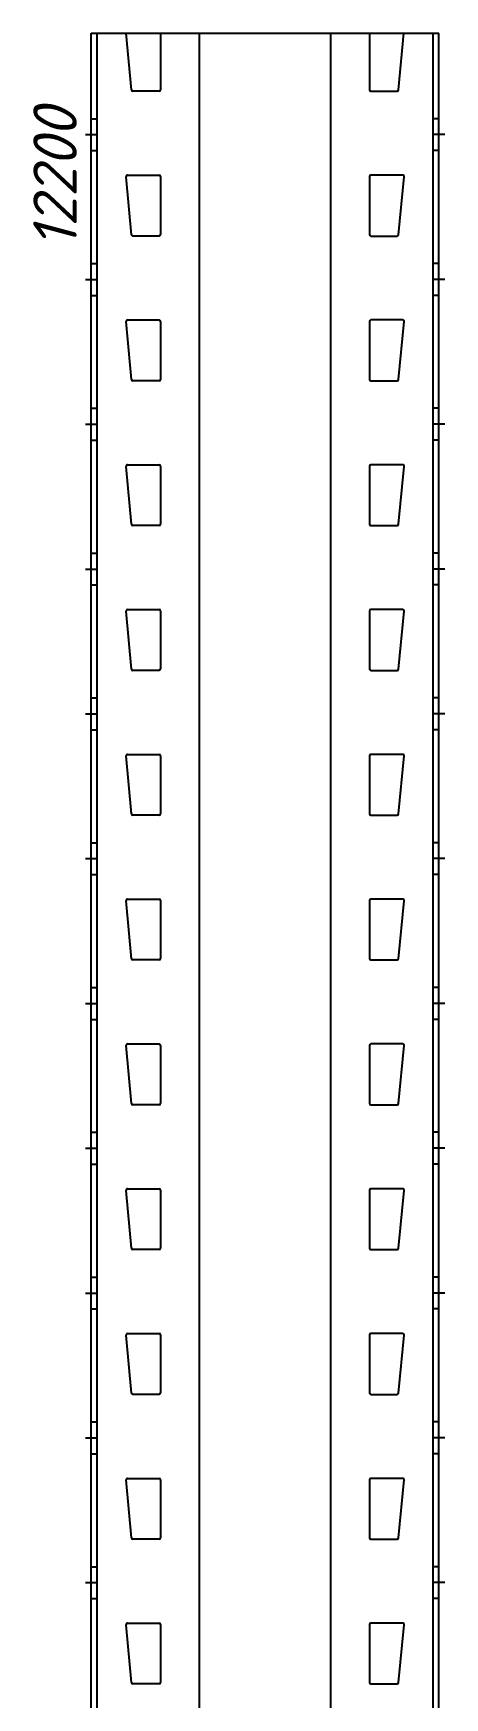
# Model space of a CAD drawing. Header units: millimetres. Extents: x 2140 to 223837, y 2113 to 170313.
# Drawn here: x 204109 to 204251, y 121355 to 121929 of the extents above; entities that cross this region are included whole.
import ezdxf

# ---------------------------------------------------------------- set-up
doc = ezdxf.new("R2010")
doc.units = ezdxf.units.MM
doc.layers.add('2.Стойка', color=7, linetype='Continuous')
doc.styles.add('Курсив', font='isocpeui.ttf')
doc.dimstyles.new('Рзм блок', dxfattribs={"dimtxt": 40, "dimasz": 80, "dimexe": 0.18, "dimexo": 0, "dimgap": 5, "dimtad": 1, "dimtoh": 1, "dimdec": 0, "dimzin": 0, "dimdsep": 46, "dimtxsty": 'Курсив', "dimblk": 'NONE', "dimcen": 0.09, "dimse1": 1, "dimse2": 1, "dimsd1": 1, "dimsd2": 1, "dimadec": 0, "dimazin": 0, "dimtfac": 1, "dimtdec": 0, "dimtofl": 0, "dimtmove": 0, "dimatfit": 2, "dimldrblk": 'NONE', "dimfxl": 0.18, "dimtolj": 1, "dimtzin": 0, "dimarcsym": 0})

# ---------------------------------------------------------------- blocks, each defined once
blk = doc.blocks.new('*D492')
at = {"layer": 'Defpoints', "color": 0, "linetype": 'ByBlock', "transparency": 16777216}
for p in [(-120, 12200), (0, 12200), (0, 0)]:
    blk.add_point(p, dxfattribs=at)
at = {"color": 0, "linetype": 'ByBlock', "transparency": 16777216, "insert": (-132.5, 12150), "char_height": 15, "attachment_point": 5, "rotation": 90, "style": 'Курсив'}
blk.add_mtext('\\A1;12200', dxfattribs=at)
blk = doc.blocks.new('_None')
blk = doc.blocks.new('*U491')
at = {"layer": '2.Стойка', "color": 0, "linetype": 'ByBlock'}
for p, q in [((-120, 0), (-120, 12200)), ((-120, 12200), (0, 12200)), ((-118, 0), (-118, 12200)), ((-106.09, 12180.45), (-107.95, 12200)), ((-96.05, 12200), (-96.05, 12180.5)), ((-82.67, 0), (-82.67, 12200)), ((-37.33, 0), (-37.33, 12200)), ((-23.95, 12200), (-23.95, 12180.5)), ((-13.91, 12180.45), (-12.05, 12200)), ((-2, 0), (-2, 12200)), ((0, 0), (0, 12200)), ((-96.55, 12180), (-105.6, 12180)), ((-23.45, 12180), (-14.4, 12180)), ((-120, 12170.5), (-118, 12170.5)), ((0, 12170.5), (-2, 12170.5)), ((-122, 12165), (-118, 12165)), ((2, 12165), (-2, 12165)), ((-120, 12159.5), (-118, 12159.5)), ((0, 12159.5), (-2, 12159.5)), ((-106.09, 12130.45), (-108, 12150.45)), ((-107.5, 12151), (-96.55, 12151)), ((-96.05, 12150.5), (-96.05, 12130.5)), ((-23.95, 12150.5), (-23.95, 12130.5)), ((-12.5, 12151), (-23.45, 12151)), ((-13.91, 12130.45), (-12, 12150.45)), ((-96.55, 12130), (-105.6, 12130)), ((-23.45, 12130), (-14.4, 12130)), ((-120, 12120.5), (-118, 12120.5)), ((0, 12120.5), (-2, 12120.5)), ((-122, 12115), (-118, 12115)), ((2, 12115), (-2, 12115)), ((-120, 12109.5), (-118, 12109.5)), ((0, 12109.5), (-2, 12109.5)), ((-106.09, 12080.45), (-108, 12100.45)), ((-107.5, 12101), (-96.55, 12101)), ((-96.05, 12100.5), (-96.05, 12080.5)), ((-23.95, 12100.5), (-23.95, 12080.5)), ((-12.5, 12101), (-23.45, 12101)), ((-13.91, 12080.45), (-12, 12100.45)), ((-96.55, 12080), (-105.6, 12080)), ((-23.45, 12080), (-14.4, 12080)), ((-120, 12070.5), (-118, 12070.5)), ((0, 12070.5), (-2, 12070.5)), ((-122, 12065), (-118, 12065)), ((2, 12065), (-2, 12065)), ((-120, 12059.5), (-118, 12059.5)), ((0, 12059.5), (-2, 12059.5)), ((-106.09, 12030.45), (-108, 12050.45)), ((-107.5, 12051), (-96.55, 12051)), ((-96.05, 12050.5), (-96.05, 12030.5)), ((-23.95, 12050.5), (-23.95, 12030.5)), ((-12.5, 12051), (-23.45, 12051)), ((-13.91, 12030.45), (-12, 12050.45)), ((-96.55, 12030), (-105.6, 12030)), ((-23.45, 12030), (-14.4, 12030)), ((-120, 12020.5), (-118, 12020.5)), ((0, 12020.5), (-2, 12020.5)), ((-122, 12015), (-118, 12015)), ((2, 12015), (-2, 12015)), ((-120, 12009.5), (-118, 12009.5)), ((0, 12009.5), (-2, 12009.5)), ((-107.5, 12001), (-96.55, 12001)), ((-12.5, 12001), (-23.45, 12001)), ((-106.09, 11980.45), (-108, 12000.45)), ((-96.05, 12000.5), (-96.05, 11980.5)), ((-23.95, 12000.5), (-23.95, 11980.5)), ((-13.91, 11980.45), (-12, 12000.45)), ((-96.55, 11980), (-105.6, 11980)), ((-23.45, 11980), (-14.4, 11980)), ((-120, 11970.5), (-118, 11970.5)), ((0, 11970.5), (-2, 11970.5)), ((-122, 11965), (-118, 11965)), ((2, 11965), (-2, 11965)), ((-120, 11959.5), (-118, 11959.5)), ((0, 11959.5), (-2, 11959.5)), ((-106.09, 11930.45), (-108, 11950.45)), ((-107.5, 11951), (-96.55, 11951)), ((-96.05, 11950.5), (-96.05, 11930.5)), ((-23.95, 11950.5), (-23.95, 11930.5)), ((-12.5, 11951), (-23.45, 11951)), ((-13.91, 11930.45), (-12, 11950.45)), ((-96.55, 11930), (-105.6, 11930)), ((-23.45, 11930), (-14.4, 11930)), ((-120, 11920.5), (-118, 11920.5)), ((0, 11920.5), (-2, 11920.5)), ((-122, 11915), (-118, 11915)), ((2, 11915), (-2, 11915)), ((-120, 11909.5), (-118, 11909.5)), ((0, 11909.5), (-2, 11909.5)), ((-106.09, 11880.45), (-108, 11900.45)), ((-107.5, 11901), (-96.55, 11901)), ((-96.05, 11900.5), (-96.05, 11880.5)), ((-23.95, 11900.5), (-23.95, 11880.5)), ((-12.5, 11901), (-23.45, 11901)), ((-13.91, 11880.45), (-12, 11900.45)), ((-96.55, 11880), (-105.6, 11880)), ((-23.45, 11880), (-14.4, 11880)), ((-120, 11870.5), (-118, 11870.5)), ((0, 11870.5), (-2, 11870.5)), ((-122, 11865), (-118, 11865)), ((2, 11865), (-2, 11865)), ((-120, 11859.5), (-118, 11859.5)), ((0, 11859.5), (-2, 11859.5)), ((-106.09, 11830.45), (-108, 11850.45)), ((-107.5, 11851), (-96.55, 11851)), ((-96.05, 11850.5), (-96.05, 11830.5)), ((-23.95, 11850.5), (-23.95, 11830.5)), ((-12.5, 11851), (-23.45, 11851)), ((-13.91, 11830.45), (-12, 11850.45)), ((-96.55, 11830), (-105.6, 11830)), ((-23.45, 11830), (-14.4, 11830)), ((-120, 11820.5), (-118, 11820.5)), ((0, 11820.5), (-2, 11820.5)), ((-122, 11815), (-118, 11815)), ((2, 11815), (-2, 11815)), ((-120, 11809.5), (-118, 11809.5)), ((0, 11809.5), (-2, 11809.5)), ((-106.09, 11780.45), (-108, 11800.45)), ((-107.5, 11801), (-96.55, 11801)), ((-96.05, 11800.5), (-96.05, 11780.5)), ((-23.95, 11800.5), (-23.95, 11780.5)), ((-12.5, 11801), (-23.45, 11801)), ((-13.91, 11780.45), (-12, 11800.45)), ((-96.55, 11780), (-105.6, 11780)), ((-23.45, 11780), (-14.4, 11780)), ((-120, 11770.5), (-118, 11770.5)), ((0, 11770.5), (-2, 11770.5)), ((-122, 11765), (-118, 11765)), ((-120, 11759.5), (-118, 11759.5)), ((2, 11765), (-2, 11765)), ((0, 11759.5), (-2, 11759.5)), ((-106.09, 11730.45), (-108, 11750.45)), ((-107.5, 11751), (-96.55, 11751)), ((-96.05, 11750.5), (-96.05, 11730.5)), ((-23.95, 11750.5), (-23.95, 11730.5)), ((-12.5, 11751), (-23.45, 11751)), ((-13.91, 11730.45), (-12, 11750.45)), ((-96.55, 11730), (-105.6, 11730)), ((-23.45, 11730), (-14.4, 11730)), ((-120, 11720.5), (-118, 11720.5)), ((0, 11720.5), (-2, 11720.5)), ((-122, 11715), (-118, 11715)), ((2, 11715), (-2, 11715)), ((-120, 11709.5), (-118, 11709.5)), ((0, 11709.5), (-2, 11709.5)), ((-106.09, 11680.45), (-108, 11700.45)), ((-107.5, 11701), (-96.55, 11701)), ((-96.05, 11700.5), (-96.05, 11680.5)), ((-23.95, 11700.5), (-23.95, 11680.5)), ((-12.5, 11701), (-23.45, 11701)), ((-13.91, 11680.45), (-12, 11700.45)), ((-96.55, 11680), (-105.6, 11680)), ((-23.45, 11680), (-14.4, 11680)), ((-120, 11670.5), (-118, 11670.5)), ((0, 11670.5), (-2, 11670.5)), ((-122, 11665), (-118, 11665)), ((2, 11665), (-2, 11665)), ((-120, 11659.5), (-118, 11659.5)), ((0, 11659.5), (-2, 11659.5)), ((-106.09, 11630.45), (-108, 11650.45)), ((-107.5, 11651), (-96.55, 11651)), ((-96.05, 11650.5), (-96.05, 11630.5)), ((-23.95, 11650.5), (-23.95, 11630.5)), ((-12.5, 11651), (-23.45, 11651)), ((-13.91, 11630.45), (-12, 11650.45)), ((-96.55, 11630), (-105.6, 11630)), ((-23.45, 11630), (-14.4, 11630))]:
    blk.add_line(p, q, dxfattribs=at)
for centre, start, end in [((-105.6, 12180.5), 185.44033, 270), ((-96.55, 12180.5), 270, 0), ((-23.45, 12180.5), 180, 270), ((-14.4, 12180.5), 270, 354.55967), ((-107.5, 12150.5), 90, 185.44033), ((-96.55, 12150.5), 0, 90), ((-23.45, 12150.5), 90, 180), ((-12.5, 12150.5), 354.55967, 90), ((-105.6, 12130.5), 185.44033, 270), ((-96.55, 12130.5), 270, 0), ((-23.45, 12130.5), 180, 270), ((-14.4, 12130.5), 270, 354.55967), ((-107.5, 12100.5), 90, 185.44033), ((-96.55, 12100.5), 0, 90), ((-23.45, 12100.5), 90, 180), ((-12.5, 12100.5), 354.55967, 90), ((-105.6, 12080.5), 185.44033, 270), ((-96.55, 12080.5), 270, 0), ((-23.45, 12080.5), 180, 270), ((-14.4, 12080.5), 270, 354.55967), ((-107.5, 12050.5), 90, 185.44033), ((-96.55, 12050.5), 0, 90), ((-23.45, 12050.5), 90, 180), ((-12.5, 12050.5), 354.55967, 90), ((-105.6, 12030.5), 185.44033, 270), ((-96.55, 12030.5), 270, 0), ((-23.45, 12030.5), 180, 270), ((-14.4, 12030.5), 270, 354.55967), ((-107.5, 12000.5), 90, 185.44033), ((-96.55, 12000.5), 0, 90), ((-23.45, 12000.5), 90, 180), ((-12.5, 12000.5), 354.55967, 90), ((-105.6, 11980.5), 185.44033, 270), ((-96.55, 11980.5), 270, 0), ((-23.45, 11980.5), 180, 270), ((-14.4, 11980.5), 270, 354.55967), ((-107.5, 11950.5), 90, 185.44033), ((-96.55, 11950.5), 0, 90), ((-23.45, 11950.5), 90, 180), ((-12.5, 11950.5), 354.55967, 90), ((-105.6, 11930.5), 185.44033, 270), ((-96.55, 11930.5), 270, 0), ((-23.45, 11930.5), 180, 270), ((-14.4, 11930.5), 270, 354.55967), ((-107.5, 11900.5), 90, 185.44033), ((-96.55, 11900.5), 0, 90), ((-23.45, 11900.5), 90, 180), ((-12.5, 11900.5), 354.55967, 90), ((-105.6, 11880.5), 185.44033, 270), ((-96.55, 11880.5), 270, 0), ((-23.45, 11880.5), 180, 270), ((-14.4, 11880.5), 270, 354.55967), ((-107.5, 11850.5), 90, 185.44033), ((-96.55, 11850.5), 0, 90), ((-23.45, 11850.5), 90, 180), ((-12.5, 11850.5), 354.55967, 90), ((-105.6, 11830.5), 185.44033, 270), ((-96.55, 11830.5), 270, 0), ((-23.45, 11830.5), 180, 270), ((-14.4, 11830.5), 270, 354.55967), ((-107.5, 11800.5), 90, 185.44033), ((-96.55, 11800.5), 0, 90), ((-23.45, 11800.5), 90, 180), ((-12.5, 11800.5), 354.55967, 90), ((-105.6, 11780.5), 185.44033, 270), ((-96.55, 11780.5), 270, 0), ((-23.45, 11780.5), 180, 270), ((-14.4, 11780.5), 270, 354.55967), ((-107.5, 11750.5), 90, 185.44033), ((-96.55, 11750.5), 0, 90), ((-23.45, 11750.5), 90, 180), ((-12.5, 11750.5), 354.55967, 90), ((-105.6, 11730.5), 185.44033, 270), ((-96.55, 11730.5), 270, 0), ((-23.45, 11730.5), 180, 270), ((-14.4, 11730.5), 270, 354.55967), ((-107.5, 11700.5), 90, 185.44033), ((-96.55, 11700.5), 0, 90), ((-23.45, 11700.5), 90, 180), ((-12.5, 11700.5), 354.55967, 90), ((-105.6, 11680.5), 185.44033, 270), ((-96.55, 11680.5), 270, 0), ((-23.45, 11680.5), 180, 270), ((-14.4, 11680.5), 270, 354.55967), ((-107.5, 11650.5), 90, 185.44033), ((-96.55, 11650.5), 0, 90), ((-23.45, 11650.5), 90, 180), ((-12.5, 11650.5), 354.55967, 90), ((-105.6, 11630.5), 185.44033, 270), ((-96.55, 11630.5), 270, 0), ((-23.45, 11630.5), 180, 270), ((-14.4, 11630.5), 270, 354.55967)]:
    blk.add_arc(centre, 0.5, start, end, dxfattribs=at)
at = {"color": 252, "linetype": 'ByBlock', "true_color": 0x939598}
dim = blk.add_linear_dim(base=(-120, 12200), p1=(0, 0), p2=(0, 12200), angle=90, dimstyle='Рзм блок', override={"dimtxt": 15}, dxfattribs=at)
dim.commit()
dim.dimension.update_dxf_attribs({"geometry": '*D492', "text_midpoint": (-120, 12150), "dimtype": 160})

msp = doc.modelspace()

# ---------------------------------------------------------------- block references
at = {"layer": '2.Стойка', "color": 0}
msp.add_blockref('*U491', (204248.78, 109729.46), dxfattribs=at)

doc.saveas('drawing.dxf')
